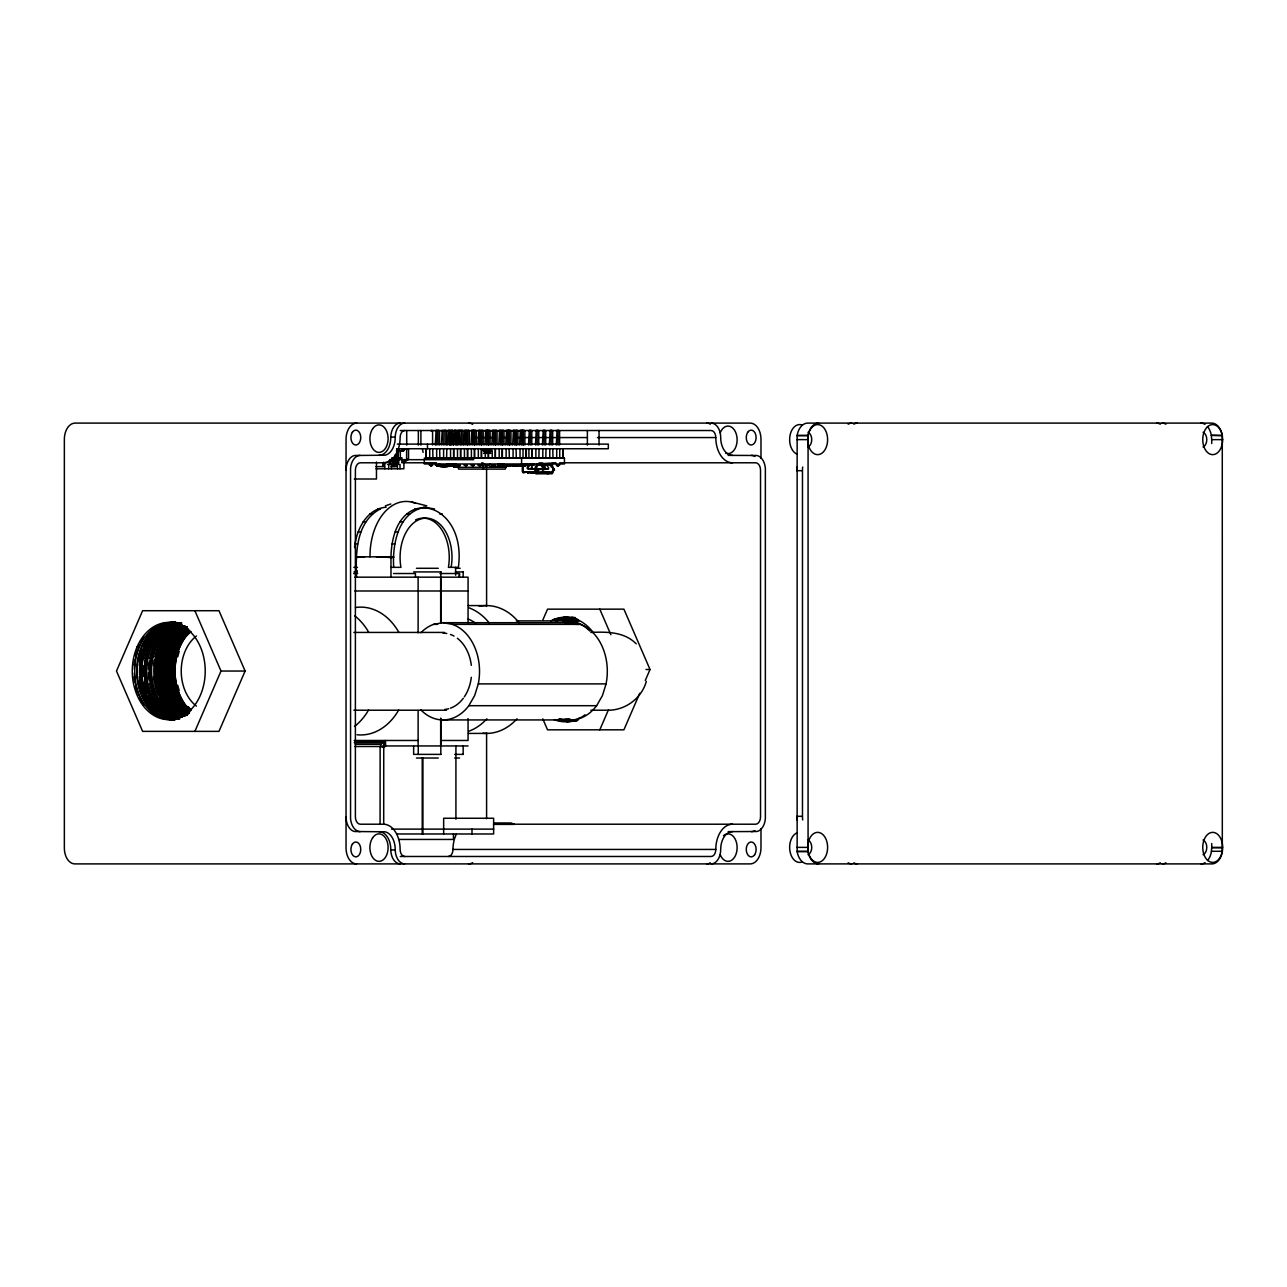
<?xml version="1.0" encoding="UTF-8"?>
<svg xmlns="http://www.w3.org/2000/svg" width="1287" height="1287" viewBox="0 0 1287 1287"><rect width="100%" height="100%" fill="white"/><g stroke="black" fill="none" stroke-linecap="round" stroke-linejoin="round"><path stroke-width="1.5" d="M380.083 824.147L380.132 746.508L382.609 741.473L385.456 740.492L385.65 745.945L383.751 747.602L383.703 823.744M418.114 745.945L418.13 710.569M437.017 465.057L437.001 466.071L436.808 465.057M443.114 466.071L443.146 465.057L446.476 465.09L445.511 466.087L443.178 465.09M449.276 465.057L449.243 466.071L449.066 465.057M459.491 577.171L459.491 573.519L439.913 573.519M444.385 466.151L444.401 465.331M483.413 469.112L483.413 463.996M1207.528 860.553A16.168 10.682 -90 0 0 1211.34 851.914L1211.71 847.731L1222.65 847.731L1222.28 851.914A16.168 10.682 90 0 1 1211.968 863.899L807.689 863.899A16.522 10.923 90 0 1 797.136 851.656L797.136 435.344A16.522 10.923 90 0 1 807.689 423.101L1211.727 423.101A16.522 10.923 90 0 1 1222.28 435.344L1222.312 851.286A15.042 9.958 90 0 1 1206.305 858.912A15.042 9.958 90 0 1 1208.493 833.751A15.042 9.958 90 0 1 1222.65 847.393L1211.71 847.393M346.042 469.948L346.106 468.259A14.833 9.813 90 0 1 354.552 455.485L384.99 455.212A17.793 11.76 90 0 0 395.109 439.897L395.302 435.682A14.479 9.572 90 0 1 403.539 423.214L404.633 423.101M802.734 819.964A15.058 9.958 -90 0 1 802.477 818.033L802.477 468.967A15.058 9.958 -90 0 1 802.734 467.036M818.629 863.899A16.522 10.923 -90 0 1 808.075 851.656L808.075 435.344A16.522 10.923 90 0 1 818.629 423.101M431.032 465.09L430.968 466.087L430.823 465.09M437.918 466.087L437.982 465.09M444.932 465.09L444.868 466.087L444.723 465.09L442.39 466.071L441.393 465.057M451.817 466.087L451.866 465.09M458.815 465.09L458.751 466.087L458.606 465.09M465.701 466.087L465.765 465.09M472.715 465.09L472.651 466.087L472.506 465.09M479.665 465.09L479.601 466.087L479.456 465.09M486.55 466.103L486.615 465.09M493.565 465.09L493.5 466.103L493.355 465.09M500.434 466.103L500.498 465.09M507.448 465.09L507.384 466.103L507.239 465.09M509.346 466.071L509.411 465.057M514.333 466.103L514.398 465.09M516.36 465.057L516.296 466.071L516.151 465.057M521.348 465.09L521.283 466.103L521.138 465.09M544.079 466.087L545.736 463.77L551.158 463.915L550.241 465.057L550.273 463.063L538.4 463.963M557.979 466.087L558.043 465.074M354.585 547.651C356.193 530.083 366.409 508.735 386.164 507.207M356.563 577.171C355.566 553.233 355.952 521.541 380.469 508.896L377.734 508.896M390.975 556.837C393.002 481.065 467.551 499.967 458.365 567.342L448.407 567.342A39.237 25.949 -90 0 0 441.2 528.973A39.237 25.949 -90 0 0 415.524 519.948M393.709 567.342C392.101 544.272 398.471 510.649 426.029 507.207M523.198 467.519L523.021 470.881M542.937 470.511L542.084 471.782M807.705 439.623L808.043 435.714A15.042 9.958 -90 0 1 824.05 428.088A15.042 9.958 -90 0 1 821.862 453.249A15.042 9.958 -90 0 1 807.705 439.623L796.766 439.623M144.224 676.415L144.224 665.636M144.434 676.415L144.434 665.636M144.787 662.033L148.278 648.391M155.791 705.405C155.389 710.488 188.642 727.026 163.352 713.127C150.949 702.863 145.109 686.824 144.9 671.026C145.334 655.373 151.464 638.851 163.143 628.925C154.199 636.357 148.359 647.522 146.364 658.445M185.296 716.039C153.909 698.326 153.909 643.725 185.296 626.013M184.701 715.089C155.743 696.396 155.727 645.64 184.701 626.994M554.263 470.334C555.099 467.583 550.82 468.484 550.466 465.057M554.504 470.157L553.635 468.516M459.041 577.171L459.475 574.259M530.421 469.128L546.106 468.886M532.158 467.696L531.258 468.886M148.069 648.391L145.158 658.445M420.849 632.754A48.616 36.47 90 0 1 433.606 624.356L443.05 622.699L452.493 624.356A48.616 36.47 90 0 1 478.281 683.896L474.63 695.623L468.838 705.694A48.616 36.47 90 0 1 420.849 709.893M443.05 622.699L570.833 622.699L580.276 624.356A48.616 36.47 90 0 1 606.064 683.896L602.429 695.623L596.621 705.694A48.616 36.47 -90 0 1 565.122 719.336M547.892 468.886L548.664 467.792L546.653 465.057M646.331 681.386C641.73 698.037 625.772 710.118 608.526 710.215M548.471 473.68L549.131 471.798M194.884 731.37L221.01 671.042L194.884 610.714M245.109 671.042L218.983 731.37L142.616 731.37L116.49 671.042L142.616 610.714L218.983 610.714L245.109 671.042L221.01 671.042M534.925 473.182C539.526 475.579 532.915 471.026 535.891 472.892M536.615 473.182L537.676 471.798M542.776 620.125L547.538 609.153L623.905 609.153L650.032 669.497L645.286 680.469M599.79 729.826L608.494 709.716M639.736 693.259L623.905 729.826L547.538 729.826L542.776 718.854M448.471 463.963C452.606 468.388 435.296 468.307 439.639 463.963M396.83 451.077L396.718 459.137A1.818 1.367 -90 0 1 395.35 460.955L396.557 460.955A1.818 1.367 -90 0 0 397.924 459.137L396.718 459.137M545.012 464.317C534.33 466.2 538.626 460.473 544.176 463.963M538.786 470.415L535.119 469.98M154.585 636.647C139.768 662.966 154.569 632.657 160.891 630.212M184.733 715.073L181.226 713.127L173.584 705.421A48.616 36.47 90 0 1 167.777 646.734C171.654 638.963 176.689 630.952 184.733 626.978M185.907 626.994L182.432 628.925L174.871 636.647L169.08 646.717A48.616 36.47 90 0 0 174.871 705.405L182.336 713.143L185.907 715.089M170.19 646.734L176.078 636.647L183.542 628.941L187.114 626.994M167.777 646.734L173.665 636.647M506.338 466.361L505.228 469.112L458.719 469.112L457.609 466.361M530.357 463.963L530.373 465.057M523.986 466.328L525.096 465.074M554.44 470.334L552.509 470.704L552.075 473.761L537.499 473.793L536.486 472.892A2.011 1.319 -90 0 1 535.151 470.881L535.151 468.162A2.011 1.319 -90 0 1 535.537 466.747L537.001 464.543A2.011 1.319 -90 0 1 537.934 463.963M173.053 636.647L176.239 632.786M437.644 466.071L438.561 465.057M449.887 466.071L450.804 465.057M529.279 471.492L527.911 472.876M452.461 466.087L453.41 465.09L450.128 465.09L451.077 466.087M459.395 466.087L460.36 465.09L457.062 465.09L458.027 466.087M481.209 465.09L480.244 466.087L477.911 465.09L483.172 465.057M494.144 466.103L495.093 465.09L491.811 465.09L492.76 466.103M501.077 466.103L502.043 465.09L498.761 465.09L499.71 466.103M509.99 466.071L510.955 465.057M516.94 466.071L517.889 465.057M545.688 465.074L543.999 466.087L543.934 465.074M551.673 466.087L552.638 465.074L549.34 465.074M186.036 628.941L177.284 636.663L184.749 628.941L186.036 628.941L178.491 636.663A48.616 36.47 90 0 0 178.491 705.421L185.955 713.143L177.284 705.421L186.937 714.301M189.495 631.515L184.524 636.663A48.616 36.47 90 0 0 184.524 705.421L189.495 710.569M190.766 631.515L185.634 636.663A48.616 36.47 -90 0 0 185.634 705.421L190.669 710.569L185.73 705.421A48.616 36.47 90 0 1 185.73 636.663L190.701 631.515M187.242 713.143A48.616 36.47 90 0 1 179.697 636.663L188.369 628.941L180.904 636.663A48.616 36.47 -90 0 0 180.904 705.421L188.369 713.143L179.601 705.421A48.616 36.47 90 0 1 179.601 636.663L183.317 636.663L189.607 630.228M174.871 636.647L182.432 628.925L185.939 626.978M187.146 626.978L183.639 628.925L176.078 636.647L172.458 636.647M177.284 636.663L184.829 628.941M188.401 630.228L182.111 636.663A48.616 36.47 -90 0 0 188.304 712.049M189.559 631.515L184.524 636.663L185.73 636.663M541.36 469.385L545.591 469.385L545.254 467.792A2.011 1.319 -90 0 0 544.9 466.747L543.436 464.543A2.011 1.319 -90 0 0 542.503 463.963M435.263 444.996L436.1 430.228M437.049 430.244L436.229 445.012M441.393 444.996L442.213 430.228M443.178 445.012L443.146 430.952L443.999 430.244M447.522 444.996L448.343 430.228M450.949 430.244L450.128 445.012M454.472 430.228L453.635 444.996M457.899 430.244L457.062 445.012M459.765 430.952L460.585 430.228M464.012 445.012L464.832 430.244M470.962 445.012L471.782 430.244M472.924 430.952L473.745 430.228M477.911 445.012L478.732 430.244M484.861 445.029L485.682 430.26M487.644 430.228L486.824 430.952L490.106 430.952L490.106 444.996M491.811 445.029L492.631 430.26M498.761 445.029L499.581 430.26M505.694 445.029L506.515 430.26M508.478 430.228L507.657 430.952L510.955 430.952L510.955 444.996M512.644 445.029L513.465 430.26M519.594 445.029L520.415 430.26M522.377 430.244L521.557 430.968L524.855 430.968L524.855 445.012M528.507 445.012L529.327 430.244M535.456 445.012L536.277 430.244M542.39 445.012L543.211 430.244M549.34 445.012L550.16 430.244M556.29 445.012L557.11 430.244M527.799 471.734L528.426 472.892M447.458 465.331L447.683 464.285M579.053 718.098L576.479 720.012L571.669 720.688M391.425 459.314L386.776 462.596L384.845 462.596L384.845 468.79M391.731 457.85L401.962 457.85L401.962 462.596L406.612 459.314L408.542 459.314L408.542 449.292L401.367 448.922M401.962 462.596L403.893 462.596L408.542 459.314M180.598 628.925L184.411 626.496M529.987 465.057L528.008 467.696L528.748 468.886M397.039 450.836L403.394 450.756L404.247 450.386L403.394 448.922L403.394 450.756M170.721 624.066C149.903 636.47 170.334 621.959 176.609 623.069M163.143 628.925L171.927 624.066L175.917 623.407M550.836 621.138L554.826 618.983L563.963 617.663M527.332 465.057L522.699 466.747A2.011 1.319 -90 0 0 522.297 468.162L522.297 470.881A2.011 1.319 -90 0 0 523.632 472.892L526.946 471.734M555.453 619.288L562.355 617.889M397.747 450.756L398.6 450.386M398.616 450.756L399.42 449.292L398.568 448.922L397.892 462.966M402.574 450.756L403.426 450.386M525.305 465.749L526.383 464.543A2.011 1.319 -90 0 1 527.332 463.963M385.392 505.839L390.83 503.957M396.541 450.756L399.42 450.386M397.41 450.756L398.6 449.292M401.367 450.756L404.247 450.386M530.534 468.886L531.386 467.792A2.011 1.319 -90 0 1 531.74 466.747L533.204 464.543A2.011 1.319 -90 0 1 534.137 463.963M548.616 468.886L545.125 468.838L542.503 465.057M537.934 465.057L535.746 469.031M551.914 471.798L552.718 473.085L538.143 473.101L535.875 470.704M524.115 463.963L523.294 467.052M173.858 622.425L173.552 622.474A48.616 36.47 90 0 0 137.098 671.042A48.616 36.47 90 0 0 173.568 719.658M175.981 622.425L166.538 624.082A48.616 36.47 90 0 0 139.511 671.042A48.616 36.47 90 0 0 166.538 718.001L174.099 719.336A48.616 36.47 90 0 1 141.506 669.755A48.616 36.47 90 0 1 176.062 622.474M176.496 622.763L168.951 624.082A48.616 36.47 90 0 0 141.924 671.042A48.616 36.47 90 0 0 168.951 718.001L174.614 718.999M177.558 623.423L173.777 624.082A48.616 36.47 90 0 0 146.75 671.042A48.616 36.47 90 0 0 173.777 718.001L177.558 718.661M179.955 623.423L176.19 624.082A48.616 36.47 90 0 0 149.163 671.042A48.616 36.47 90 0 0 176.19 718.001L179.955 718.661M183.542 628.941L180.019 628.925M565.17 623.696L570.833 622.699M524.758 465.781L524.082 466.216L524.211 464.864M400.177 423.101L399.099 423.214A14.479 9.572 90 0 0 390.846 435.682L390.669 439.897A17.793 11.76 -90 0 1 380.534 455.212L378.845 455.373M360.119 455.373L359.009 455.485A14.833 9.813 90 0 0 350.563 468.259L350.563 818.741A14.833 9.813 -90 0 0 359.009 831.515L360.119 831.627M851.753 423.101L850.643 423.214A14.704 9.717 90 0 0 848.197 424.211M857.399 423.101L856.289 423.214A14.704 9.717 90 0 0 853.844 424.211M732.625 831.627L730.936 831.788A17.793 11.76 -90 0 0 720.8 847.103L720.623 851.318A14.479 9.572 -90 0 1 712.371 863.786L711.293 863.899M751.351 831.627L752.461 831.515A14.833 9.813 -90 0 0 754.938 830.517M706.836 863.899L707.93 863.786A14.479 9.572 -90 0 0 710.344 862.805M1156.723 863.899L1157.833 863.786A14.704 9.717 -90 0 0 1160.279 862.789M1162.37 863.899L1163.464 863.786A14.704 9.717 -90 0 0 1165.925 862.789M364.494 556.837L362.097 557.014A48.713 4.263 4.4 0 0 356.563 557.512M179.665 705.485L183.317 705.421L189.607 711.856M446.782 463.963L446.299 465.138M173.584 636.679L174.775 636.663M400.257 430.518L711.132 430.518A7.046 4.665 -90 0 1 715.797 437.564A25.225 16.683 -90 0 0 732.464 462.789M431.032 430.968L432.577 430.968L432.577 445.012M435.263 430.952L439.527 430.968L439.527 445.012M441.393 430.952L446.476 430.968L446.476 445.012M447.522 430.952L463.063 430.952L463.063 444.996M464.012 430.968L469.272 430.952L469.272 444.996M470.962 430.968L476.222 430.952L476.222 444.996M477.911 430.968L483.172 430.952L483.172 444.996M495.302 430.952L497.055 430.952L497.055 444.996M500.707 430.952L504.005 430.952L504.005 444.996M514.607 430.952L517.889 430.952L517.889 444.996M528.507 430.968L531.788 430.968L531.788 445.012M535.456 430.968L538.738 430.968L538.738 445.012M542.39 430.968L545.688 430.968L545.688 445.012M549.34 430.968L552.638 430.968L552.638 445.012M556.29 430.968L559.588 430.968L559.588 445.012M484.861 430.984L488.159 430.984L488.159 445.029M491.811 430.984L495.093 430.984L495.093 445.029M498.761 430.984L502.043 430.984L502.043 445.029M505.694 430.984L508.992 430.984L508.992 445.029M512.644 430.984L515.942 430.984L515.942 445.029M519.594 430.984L522.892 430.984L522.892 445.029M797.136 435.344L808.075 435.344M1207.431 426.512A16.522 10.923 90 0 1 1211.34 435.344L1222.28 435.344M797.087 435.714L808.043 435.714M1211.34 435.344L1222.312 435.714L1222.65 439.623A15.042 9.958 -90 0 1 1208.493 453.249A15.042 9.958 -90 0 1 1206.305 428.088A15.042 9.958 -90 0 1 1222.312 435.714M390.781 437.081L395.238 437.081M475.048 437.564L485.07 437.564M489.092 437.564L493.098 437.564M503.137 437.564L507.142 437.564M517.181 437.564L521.187 437.564M525.193 437.564L535.231 437.564M539.237 437.564L587.387 437.564M597.425 437.564L715.797 437.564M1211.373 435.714L1211.71 439.623L1222.65 439.623M397.345 444.112L608.317 444.112L608.317 448.745L396.686 448.745M399.42 449.292L397.361 448.922L397.377 450.933M490.508 450.016L482.207 450.016M483.526 450.498L490.814 450.498M483.848 450.756L490.556 450.756M396.525 450.933L401.962 450.933L401.962 449.292M490.524 451.11L483.526 451.367M483.719 451.367L490.814 451.367M396.718 451.657L397.924 451.657M423.133 452.397L422.377 448.745M490.781 453.04L483.783 453.297L490.556 453.297M728.185 455.373L756.917 455.485A14.833 9.813 -90 0 1 765.363 468.259L765.363 818.741A14.833 9.813 90 0 1 756.917 831.515L728.185 831.627M389.639 459.684L473.729 459.684M403.458 462.789L436.47 462.789M551.689 462.789L555.92 462.789M559.684 462.789L755.63 462.789A7.416 4.907 -90 0 1 760.537 470.189L760.537 816.811A7.416 4.907 -90 0 1 755.63 824.211L509.7 824.211M389.205 462.966L398.713 462.966L398.713 457.85M387.516 464.414L391.345 464.414L391.345 468.79M396.203 464.414L400.032 464.414L400.032 468.79M446.798 464.237L448.23 464.237M454.954 464.108L453.137 464.494M533.606 464.317L532.384 463.963M536.84 464.317L538.063 464.317M451.624 464.897L448.182 464.897L448.182 463.963L448.455 464.897M500.386 464.897L499.147 463.963M500.659 464.897L502.59 464.897L502.59 463.963M521.605 464.977L525.788 464.977L525.788 463.963M538.416 465.009L550.691 464.864M524.115 465.057L534.732 465.057M536.647 465.057L547.039 465.057M449.163 465.331L439.382 465.604L439.06 464.06M438.883 465.604L449.163 465.604M512.886 465.604L518.934 465.604M448.294 465.991L459.588 465.991M503.684 466.328L489.784 466.328L489.848 463.963M375.901 466.602L383.655 466.602L383.655 462.226M391.151 466.602L395.929 466.602L395.929 462.966M453.33 466.698L458.912 466.698M453.812 467.068L459.089 467.068M457.609 467.294L506.338 467.294M529.987 463.963A2.011 1.319 -90 0 0 529.037 464.543L527.59 466.747A2.011 1.319 -90 0 0 527.22 467.792L528.088 468.452M527.364 468.452L528.265 468.693M375.949 468.79L403.893 468.79L403.893 462.596M527.541 468.693L544.498 469.385M537.339 469.385L539.317 469.385L538.77 468.597M539.8 469.385L540.894 469.385L540.347 468.597M802.412 470.688L796.766 470.688L796.83 468.967A15.058 9.958 90 0 1 797.087 467.036M523.632 471.798L552.38 471.975M532.368 472.168L535.472 472.892M354.392 479.005L376.464 479.005L376.464 461.985M414.864 508.896L417.599 508.896M434.475 508.896L423.294 507.207M369.884 513.867L372.619 513.867M407.014 513.867L409.749 513.867M439.575 513.867L442.31 513.867M363.159 521.766L365.894 521.766M400.305 521.766L403.04 521.766M358.043 532.03L360.778 532.03M395.189 532.03L397.924 532.03M354.874 543.983L357.609 543.983M392.02 543.983L394.755 543.983M356.563 556.837L393.709 556.837M376.367 556.837L379.826 557.014A48.713 4.263 4.4 0 1 390.975 557.512L393.709 557.512M353.828 567.342L357.448 567.342M390.975 567.342L400.933 567.342A39.237 25.949 90 0 1 426.029 518.146A39.237 25.949 90 0 1 451.142 567.342M416.441 568.291L438.272 568.291M455.325 568.291L460.183 568.291M355.791 570.608L357.126 570.608M354.07 571.927L357.336 571.927M413.642 571.927L441.071 571.927M455.325 571.927L463.417 571.927M353.668 573.519L357.657 573.519M393.532 573.519L415.444 573.519L415.444 577.171M354.858 577.171L468.066 577.171L468.066 622.892M354.858 590.99L468.066 590.99M468.307 605.582L486.389 605.582M566.312 618.307L576.479 618.983L579.053 620.897L571.991 620.897A42.664 31.998 -90 0 0 555.421 620.897M516.28 620.881L565.524 620.897M173.874 719.385A48.616 36.47 -90 0 1 141.216 669.755A48.616 36.47 -90 0 1 175.772 622.474L174.356 622.409A48.616 36.47 90 0 0 164.913 624.066M562.934 620.881L577.284 622.538M433.606 624.356L437.612 624.356M452.493 624.356L580.276 624.356M353.893 632.432L444.53 632.432M590.862 632.432C606.595 631.708 624.356 631.692 636.212 643.822M166.666 646.717L170.286 646.717M163.015 658.445L164.221 658.445M646.01 669.497L650.032 669.497M144.9 671.026L146.364 683.606L149.791 695.334M161.776 671.026L162.982 671.026M148.278 693.661L144.932 683.606L148.069 693.661M163.015 683.606L164.221 683.606M478.281 683.896L606.064 683.896M148.793 695.334L154.585 705.405L160.891 711.84M166.666 695.334L167.873 695.334M172.458 705.405L176.078 705.405L185.73 714.301M468.838 705.694L596.621 705.694M353.893 710.215L446.525 710.215M590.862 710.215L607.496 710.215M174.501 718.645C149.501 707.223 162.789 715.99 175.917 718.645M180.019 713.127L183.639 713.127L187.146 715.073M443.05 719.932L570.833 719.932M572.956 720.688L561.068 721.106M468.516 733.413L486.615 733.413M354.198 740.492L418.114 740.475M440.669 740.475L468.066 740.475L468.066 718.548M355.276 741.473L382.609 741.473L384.427 746.251M354.215 742.696L381.547 742.696M355.341 744.304L380.727 744.304M382.126 745.945L468.066 745.945M354.745 746.508L380.132 746.508L383.751 747.602M441.071 754.375L413.642 754.375L413.642 746.347M454.681 754.375L463.417 754.375M416.441 758.027L438.272 758.027M454.681 758.027L459.556 758.027M802.412 816.312L796.766 816.312L796.83 818.033A15.058 9.958 -90 0 0 797.087 819.964M493.902 822.972L511.116 822.972L514.333 824.388L493.548 824.388M391.554 829.118L493.629 829.118M396.782 833.976L493.629 833.976L493.629 818.259L443.661 818.259L443.661 833.976M398.632 839.446L453.442 839.446L453.442 833.976M796.766 847.377L807.705 847.377A15.042 9.958 -90 0 1 821.862 833.751A15.042 9.958 -90 0 1 824.05 858.912A15.042 9.958 -90 0 1 808.043 851.286L797.087 851.286M448.31 856.482A7.046 4.665 90 0 0 452.976 849.436L715.797 849.436A25.225 16.683 90 0 1 732.464 824.211M390.781 849.919L395.238 849.919M797.136 851.656L808.075 851.656M1211.405 851.286L1222.312 851.286M400.257 856.482L711.132 856.482A7.046 4.665 90 0 0 715.797 849.436M547.57 473.729C545.286 473.986 547.812 470.125 547.345 472.892M1162.37 423.101L1163.464 423.214A14.704 9.717 90 0 1 1165.925 424.211M1156.723 423.101L1157.833 423.214A14.704 9.717 90 0 1 1160.279 424.211M711.293 423.101L712.371 423.214A14.479 9.572 -90 0 1 720.623 435.682L720.8 439.897A17.793 11.76 -90 0 0 730.936 455.212L732.625 455.373M706.836 423.101L707.93 423.214A14.479 9.572 90 0 1 710.344 424.195M751.351 455.373L752.461 455.485A14.833 9.813 90 0 1 754.938 456.483M857.399 863.899L856.289 863.786A14.704 9.717 -90 0 1 853.844 862.789M851.753 863.899L850.643 863.786A14.704 9.717 -90 0 1 848.197 862.789M378.845 831.627L380.534 831.788A17.793 11.76 90 0 1 390.669 847.103L390.846 851.318A14.479 9.572 -90 0 0 399.099 863.786L400.177 863.899M404.633 863.899L403.539 863.786A14.479 9.572 -90 0 1 395.302 851.318L395.109 847.103A17.793 11.76 -90 0 0 384.99 831.788L354.552 831.515A14.833 9.813 -90 0 1 346.106 818.741L346.042 817.052M562.676 617.663L567.599 618.307M570.254 620.881L574.082 621.541M569.047 620.881L572.876 621.541M567.84 620.881L573.535 621.878M565.347 620.881L574.871 622.538L578.394 624.468L574.79 622.538M564.14 620.881L573.664 622.538M175.675 622.474L175.273 622.409A48.616 36.47 90 0 0 143.677 646.717M562.355 721.106L554.166 719.69M452.911 463.963L453.474 464.88M571.669 618.307L577.766 620.897M540.878 465.074L542.937 468.178M412.049 502.091L426.817 505.839M564.848 620.881L566.055 621.122M563.561 620.881L564.768 621.122M396.541 448.922L397.876 450.386M573.584 622.538L577.187 624.468M572.377 622.538L575.9 624.468M185.939 715.073L182.432 713.127L174.871 705.405M449.131 464.157L450.949 464.012M449.276 464.816L449.42 463.963M180.598 713.127L184.411 715.556M558.751 430.244L559.588 430.968M551.817 430.244L552.638 430.968M544.868 430.244L545.688 430.968M537.918 430.244L538.738 430.968M530.968 430.244L531.788 430.968M524.018 430.244L524.855 430.968M522.055 430.26L522.892 430.984M517.068 430.228L517.889 430.952M515.122 430.26L515.942 430.984M510.135 430.228L510.955 430.952M508.172 430.26L508.992 430.984M503.185 430.228L504.005 430.952M501.222 430.26L502.043 430.984M496.235 430.228L497.055 430.952M494.272 430.26L495.093 430.984M489.285 430.228L490.106 430.952M487.323 430.26L488.159 430.984M482.335 430.228L483.172 430.952M480.373 430.244L481.209 445.012M475.402 430.228L476.222 430.952M473.439 430.244L474.26 445.012M468.452 430.228L469.272 430.952M466.489 430.244L467.31 445.012M462.242 430.228L463.063 430.952M459.539 430.244L460.36 445.012M456.113 430.228L456.933 444.996M452.59 430.244L453.41 445.012M449.983 430.228L450.804 444.996M445.64 430.244L446.476 430.968M438.706 430.244L439.527 430.968M431.756 430.244L432.577 430.968M447.522 465.057L448.519 466.071M188.143 706.756L190.637 709.314M190.766 710.569L185.73 705.421L184.427 705.421A48.616 36.47 90 0 1 184.427 636.663M184.524 705.421L189.559 710.569M188.32 711.872L182.014 705.421A48.616 36.47 90 0 1 182.014 636.663M180.904 705.421L188.449 713.143M186.036 713.143L178.491 705.421L177.188 705.421A48.616 36.47 90 0 1 177.188 636.663M183.317 705.421L189.527 711.856M521.557 465.074L522.506 466.087M514.607 465.057L515.556 466.071M507.657 465.057L508.606 466.071M436.229 465.09L437.178 466.087M523.198 471.525L523.037 470.511M599.79 609.153L610.875 634.764M156.917 683.606L160.553 695.334M383.96 740.62L384.781 746.026M533.526 471.589L534.266 472.892L534.202 471.798M144.787 680.019L145.158 683.606M442.937 465.057L443.034 466.071M807.705 847.377L808.043 851.286M557.979 430.244L558.043 445.012M551.045 430.244L551.093 445.012M544.095 430.244L544.144 445.012M537.146 430.244L537.194 445.012M530.196 430.244L530.26 445.012M523.246 430.244L523.31 445.012M521.283 430.26L521.348 445.029M516.296 430.228L516.36 444.996M514.35 430.26L514.398 445.029M509.362 430.228L509.411 444.996M507.4 430.26L507.448 445.029M502.413 430.228L502.461 444.996M500.45 430.26L500.498 445.029M495.463 430.228L495.511 444.996M493.5 430.26L493.565 445.029M488.513 430.228L488.561 444.996M486.566 430.26L486.615 445.029M481.563 430.228L481.628 444.996M479.601 430.244L479.665 445.012M474.63 430.228L474.678 444.996M472.667 430.244L472.715 445.012M467.68 430.228L467.728 444.996M465.717 430.244L465.765 445.012M461.47 430.228L461.518 444.996M458.767 430.244L458.815 445.012M455.341 430.228L455.389 444.996M451.817 430.244L451.866 445.012M449.211 430.228L449.276 444.996M444.868 430.244L444.932 445.012M437.934 430.244L437.982 445.012M557.834 465.074L557.882 466.087M523.101 465.074L523.149 466.087M514.189 465.09L514.253 466.103M509.202 465.057L509.266 466.071M500.289 465.09L500.353 466.103M486.406 465.09L486.454 466.103M465.556 465.09L465.621 466.087M451.673 465.09L451.721 466.087M437.773 465.09L437.837 466.087M443.677 465.604L443.645 466.151M1211.71 439.623L1211.71 443.516M1211.71 843.5L1211.71 847.731M760.987 458.478L760.987 439.366A16.264 10.763 -90 0 0 750.224 423.101L75.113 423.101A16.264 10.763 90 0 0 64.35 439.382L64.35 847.988A15.911 10.521 90 0 0 74.871 863.899L750.224 863.899A16.264 10.763 -90 0 0 760.987 847.618L760.987 828.522M599.034 430.518L599.034 445.093M587.387 430.518L587.387 445.093M563.03 448.761L563.03 458.011L425.772 458.027L425.772 448.761M562.837 448.761L562.837 458.011M559.732 448.761L559.732 458.011M556.708 448.761L556.708 458.011M552.783 448.761L552.976 458.011M552.783 468.516L552.783 470.704M549.774 448.761L549.774 458.011M548.037 471.798L548.037 472.892M546.348 471.798L546.348 472.892M546.026 448.761L545.833 458.011M545.656 471.798L545.656 472.892M544.015 471.798L544.015 472.892M542.824 448.761L542.824 458.011M542.326 471.798L542.326 472.892M539.076 448.761L538.883 458.011M538.883 464.044L538.883 465.057M536.486 471.798L536.582 472.892M535.875 448.761L535.875 458.011M534.893 471.798L534.893 472.892M532.561 471.798L532.561 472.892M532.126 448.761L532.126 458.011M531.949 448.761L531.949 458.011M531.933 469.031L531.048 469.031M531.161 471.798L531.161 472.892M530.871 471.798L530.871 472.892M528.925 448.761L528.925 458.011M528.362 471.798L528.362 472.892M527.541 471.798L527.541 472.892L551.914 472.892A2.011 1.319 -90 0 0 553.233 470.881L553.233 468.162A2.011 1.319 -90 0 0 552.847 466.747L551.399 464.543A2.011 1.319 -90 0 0 550.466 463.963M526.335 448.777L526.335 458.043M526.142 448.777L526.142 458.043M524.597 463.963L524.597 464.977M523.712 463.963L523.712 466.039L503.426 466.039L503.426 463.963M523.037 448.777L523.037 458.043M522.795 463.963L522.795 464.977M521.589 458.124L521.589 463.963M520.028 448.777L520.028 458.043M518.452 465.604L516.264 465.604M516.087 448.777L516.28 458.043M515.556 465.604L513.368 465.604M513.079 448.777L513.079 458.043M509.137 448.777L509.33 458.043M506.129 448.777L506.129 458.043M503.684 463.963L503.635 466.328M502.38 448.777L502.38 458.043M502.187 448.777L502.187 458.043M502.316 463.963L502.316 464.897M501.335 463.963L501.335 464.897M499.179 448.777L499.179 458.043M499.42 463.963L499.42 464.897M498.519 463.963L498.519 466.328M497.651 463.963L497.651 466.328M495.431 448.777L495.431 458.043M495.254 448.777L495.254 458.043M492.229 450.627L492.229 458.043M492.133 448.745L490.009 448.745M488.497 452.477L488.497 458.043M488.304 452.477L488.304 458.043M486.599 606.434L486.599 470.189A7.416 4.907 90 0 0 486.566 469.224M486.599 732.657L486.599 816.811A7.416 4.907 -90 0 1 486.438 818.725M486.502 448.745L481.097 448.745M485.296 452.477L485.296 458.043M482.432 463.996L482.432 465.637M481.885 463.996L481.885 465.46M481.579 448.745L481.547 458.043M481.354 448.761L481.354 458.043M478.33 448.761L478.33 458.027M474.597 448.761L474.597 458.027M474.404 448.761L474.404 458.027M471.991 829.118L471.991 833.976M471.396 448.761L471.396 458.027M467.648 448.761L467.648 458.027M467.454 448.761L467.454 458.027M464.446 448.761L464.446 458.027M463.159 571.927L463.159 577.171M463.159 745.945L463.159 754.375M460.698 448.761L460.698 458.027M460.505 448.761L460.505 458.027M457.496 448.761L457.496 458.027M455.871 463.963L455.871 465.991M455.92 745.945L455.92 819.208M455.63 567.342L455.63 575.209M454.697 463.963L454.697 464.897L452.525 464.897L452.525 463.963M454.391 463.963L454.391 464.897M453.748 448.761L453.748 458.027M453.603 463.963L453.603 464.897M453.571 448.761L453.571 458.027M453.297 463.963L453.297 464.897M450.547 448.761L450.547 458.027M450.37 463.963L450.37 464.897M450.096 464.897L450.016 464.06M449.694 463.963L449.694 464.897M447.265 463.963L447.265 465.138M446.814 448.761L446.621 458.027M446.718 464.285L446.718 465.604M443.597 448.761L443.597 458.027M440.814 571.927L440.814 622.779M440.814 718.13L440.814 754.375M440.669 577.171L440.669 622.892M440.669 718.548L440.669 745.945M439.671 448.761L439.864 458.027M436.663 448.761L436.663 458.027M432.722 448.761L432.915 458.027M429.713 448.761L429.713 458.027M427.477 444.112L427.477 448.745M425.965 448.761L425.965 458.027M422.924 757.834L422.924 833.976M422.233 757.834L422.233 833.976M420.897 430.518L420.897 445.093M418.355 430.518L418.355 445.093M418.259 745.945L418.259 754.375M418.114 577.171L418.114 632.85M406.708 430.518L406.708 445.093M406.612 449.292L406.612 459.314M402.702 449.292L402.702 450.386M400.321 450.933L400.321 457.85M397.377 464.414L397.377 468.79M395.35 454.391L395.35 460.955M394.852 457.85L394.852 462.966M394.289 462.966L394.289 466.602M393.886 457.85L393.886 462.966M393.066 457.85L393.066 462.966M392.792 462.966L392.792 466.602M390.975 557.512L390.975 577.171M390.025 459.556L390.025 462.966M388.706 464.414L388.706 468.79M382.931 462.773L382.931 466.602M370.012 556.837A54.585 36.1 -90 0 1 415.524 503.33M452.976 849.436A25.225 16.683 -90 0 1 456.418 834.089M356.563 863.899A15.911 10.521 90 0 1 346.042 847.988L346.042 439.382A16.264 10.763 90 0 1 356.805 423.101M468.532 423.101A16.264 10.763 -90 0 1 472.651 424.34M472.651 862.66A16.264 10.763 -90 0 1 468.532 863.899M481.708 462.789A7.416 4.907 90 0 1 484.684 464.317M182.77 716.425A48.616 36.47 -90 0 1 159.363 671.026A48.616 36.47 -90 0 1 182.77 625.643M404.794 856.482A7.046 4.665 90 0 1 400.128 849.436A25.225 16.683 -90 0 0 383.446 824.211L360.28 824.211A7.416 4.907 90 0 1 355.389 816.811L355.389 470.189A7.416 4.907 -90 0 1 360.28 462.789L383.446 462.789A25.225 16.683 90 0 0 400.128 437.564A7.046 4.665 -90 0 1 404.794 430.518M178.603 718.001A48.616 36.47 90 0 1 151.56 671.042A48.616 36.47 90 0 1 178.603 624.082M179.183 717.293A48.616 36.47 90 0 1 153.99 669.771A48.616 36.47 90 0 1 181 624.082M723.471 835.681A13.771 9.106 90 0 1 735.907 840.733A13.771 9.106 90 0 1 732.576 859.539A13.771 9.106 90 0 1 720.141 854.488M720.141 432.947A13.771 9.106 90 0 1 731.869 427.364A13.771 9.106 90 0 1 736.582 444.546A13.771 9.106 90 0 1 725.659 453.137M179.697 636.663A48.616 36.47 -90 0 1 187.242 628.941M183.221 705.421A48.616 36.47 90 0 1 183.221 636.663M190.508 709.62A48.616 36.47 90 0 1 188.063 706.885M187.033 715.459A48.616 36.47 90 0 1 165.396 671.042A48.616 36.47 90 0 1 187.033 626.624M180.807 705.421A48.616 36.47 90 0 1 180.807 636.663M174.775 705.421A48.616 36.47 -90 0 1 168.983 646.734M183.977 716.425A48.616 36.47 90 0 1 165.46 695.334L161.824 683.606A48.616 36.47 90 0 1 183.977 625.643M180.968 717.277A48.616 36.47 90 0 1 155.759 671.026A48.616 36.47 90 0 1 180.968 624.79M181.596 717.293A48.616 36.47 90 0 1 161.277 695.35L157.625 683.622A48.616 36.47 90 0 1 181.596 624.806M176.866 719.047A48.616 36.47 90 0 1 146.107 671.026A48.616 36.47 90 0 1 176.866 623.005M182.175 717.277A48.616 36.47 90 0 1 156.95 671.026A48.616 36.47 90 0 1 182.175 624.79M181.564 716.425A48.616 36.47 90 0 1 158.156 671.026A48.616 36.47 90 0 1 181.564 625.643M181.692 623.005A48.616 36.47 -90 0 0 150.981 668.484A48.616 36.47 -90 0 0 177.96 717.985A48.616 36.47 90 0 1 150.901 668.484A48.616 36.47 90 0 1 181.612 623.005M179.762 717.277A48.616 36.47 90 0 1 154.553 671.026A48.616 36.47 90 0 1 179.762 624.79M176.786 719.047A48.616 36.47 -90 0 1 146.026 671.026A48.616 36.47 -90 0 1 176.786 623.005M171.364 718.001A48.616 36.47 -90 0 1 144.337 671.042A48.616 36.47 -90 0 1 171.364 624.082M178.748 718.596A48.616 36.47 90 0 1 134.701 669.771A48.616 36.47 90 0 1 180.598 624.082M189.398 713.143A48.616 36.47 90 0 1 186.004 715.459M175.273 719.642A48.616 36.47 90 0 1 165.83 717.985M164.012 717.277A48.616 36.47 90 0 1 143.677 695.334M143.034 693.757A48.616 36.47 90 0 1 139.43 680.083M139.43 661.968A48.616 36.47 90 0 1 142.407 649.919M173.665 719.578A48.616 36.47 90 0 1 166.12 717.985M164.302 717.277A48.616 36.47 90 0 1 139.318 676.463M139.318 665.588A48.616 36.47 90 0 1 175.547 622.409M161.277 716.425A48.616 36.47 90 0 1 156.113 713.127M157.786 627.718A48.616 36.47 90 0 1 161.277 625.643M174.356 719.642A48.616 36.47 90 0 1 164.913 717.985M179.199 690.492A48.616 36.47 -90 0 1 177.767 685.36M177.767 656.724A48.616 36.47 -90 0 1 179.199 651.592M568.709 719.015A42.664 31.998 90 0 1 558.687 719.015M179.199 719.047A48.616 36.47 90 0 1 163.996 710.858M159.121 705.405A48.616 36.47 90 0 1 149.678 683.606M149.083 680.083A48.616 36.47 90 0 1 148.472 672.828M148.472 669.224A48.616 36.47 90 0 1 149.083 661.968M149.678 658.445A48.616 36.47 90 0 1 158.028 638.175M159.121 636.647A48.616 36.47 90 0 1 179.199 623.005M178.475 717.277A48.616 36.47 90 0 1 158.977 697.136M158.156 695.334A48.616 36.47 90 0 1 154.874 685.344M154.504 683.606A48.616 36.47 90 0 1 153.491 676.463M153.491 665.588A48.616 36.47 90 0 1 154.183 660.199M154.874 656.708A48.616 36.47 90 0 1 178.475 624.79M177.349 717.277A48.616 36.47 90 0 1 170.367 713.127M169.015 712.033A48.616 36.47 90 0 1 163.964 706.869M163.964 635.199A48.616 36.47 90 0 1 177.349 624.79M354.649 615.765A63.916 47.941 90 0 1 368.693 632.255M368.549 710.07A63.916 47.941 90 0 1 354.456 726.463M174.372 719.047A48.616 36.47 90 0 1 161.856 713.127M154.295 705.405A48.616 36.47 90 0 1 148.504 695.334M147.844 693.757A48.616 36.47 90 0 1 144.868 683.606M143.854 676.463A48.616 36.47 90 0 1 143.854 665.588M144.868 658.445A48.616 36.47 90 0 1 147.844 648.294M148.504 646.717A48.616 36.47 90 0 1 154.295 636.647M163.529 627.718A48.616 36.47 90 0 1 176.287 622.683M517.004 718.806A63.916 47.941 90 0 1 482.882 733.236M479.247 606.322A63.916 47.941 90 0 1 519.208 622.763M556.708 620.897A42.664 31.998 90 0 1 573.278 620.897M569.996 719.015A42.664 31.998 -90 0 1 559.974 719.015M546.653 463.963A2.011 1.319 -90 0 1 547.602 464.543M1200.787 423.101A16.522 10.923 90 0 1 1204.97 424.356M1205.115 862.66A16.168 10.682 -90 0 1 1201.028 863.899M808.011 432.287A7.577 5.019 -90 0 1 811.727 439.607A7.577 5.019 -90 0 1 808.011 446.943M802.171 861.92A15.042 9.958 -90 0 1 789.977 851.286A15.042 9.958 -90 0 1 797.023 832.85M797.023 454.15A15.042 9.958 90 0 1 789.977 435.714A15.042 9.958 90 0 1 802.171 425.08M1203.055 840.057A7.577 5.019 -90 0 1 1206.772 847.393A7.577 5.019 -90 0 1 1203.055 854.713M1203.055 432.287A7.577 5.019 -90 0 1 1206.772 439.607A7.577 5.019 -90 0 1 1203.055 446.943M808.011 840.057A7.577 5.019 -90 0 1 811.727 847.393A7.577 5.019 -90 0 1 808.011 854.713M450.466 634.459A38.16 28.62 -90 0 1 454.005 636.068M457.368 638.272A38.16 28.62 -90 0 1 471.315 665.347M471.315 677.3A38.16 28.62 -90 0 1 464.317 696.862M463.288 698.294A38.16 28.62 -90 0 1 450.466 708.172M448.648 708.735A38.16 28.62 -90 0 1 444.916 709.394M443.05 633.172A38.16 28.62 -90 0 1 446.782 633.494M468.661 607.721A63.916 47.941 90 0 1 489.06 622.763M486.872 718.806A63.916 47.941 90 0 1 468.87 731.193M468.195 619.015A52.88 39.672 -90 0 1 476.11 623.632M571.251 617.39A52.3 39.221 90 0 1 574.662 618.001M577.992 720.012A52.3 39.221 90 0 1 574.662 720.993M577.557 720.543A52.3 39.221 90 0 1 574.163 721.347M576.785 720.012A52.3 39.221 -90 0 1 566.634 721.798M563.223 617.39A52.3 39.221 -90 0 1 576.785 618.983M585.054 714.784A52.3 39.221 90 0 1 555.276 720.012M552.026 620.35A52.3 39.221 90 0 1 593.178 632.512M571.959 617.245A52.3 39.221 -90 0 1 575.369 617.647M563.626 621.138A48.616 36.47 -90 0 1 589.623 630.92M398.697 710.07A63.916 47.941 90 0 1 357.046 734.764M355.469 607.512A63.916 47.941 90 0 1 398.825 632.255M196.412 706.113A40.492 30.373 90 0 1 196.412 635.987M178.073 719.047A48.616 36.47 90 0 1 174.34 717.985M172.522 717.277A48.616 36.47 90 0 1 165.54 713.127M164.189 712.033A48.616 36.47 90 0 1 159.138 706.869M154.842 700.627A48.616 36.47 90 0 1 153.024 697.136M159.138 635.199A48.616 36.47 90 0 1 164.189 630.019M165.54 628.925A48.616 36.47 90 0 1 172.522 624.79M174.34 624.066A48.616 36.47 90 0 1 178.073 623.005M176.753 717.985A48.616 36.47 90 0 1 149.775 668.484A48.616 36.47 90 0 1 180.486 623.005M173.455 719.047A48.616 36.47 90 0 1 169.739 717.985M167.905 717.277A48.616 36.47 90 0 1 160.939 713.127M160.939 628.925A48.616 36.47 90 0 1 167.905 624.79M169.739 624.066A48.616 36.47 90 0 1 175.37 622.683M173.15 719.642A48.616 36.47 -90 0 1 137.13 678.619A48.616 36.47 -90 0 1 161.889 624.79M163.706 624.066A48.616 36.47 -90 0 1 173.15 622.409M137.194 691.939A52.3 39.221 90 0 1 135.65 686.421M134.91 682.673A52.3 39.221 90 0 1 134.17 676.882M134.17 665.17A52.3 39.221 90 0 1 134.91 659.378M135.65 655.63A52.3 39.221 90 0 1 137.194 650.112M174.855 719.578A48.616 36.47 90 0 1 140.299 671.026A48.616 36.47 90 0 1 174.855 622.474M143.838 705.163A52.3 39.221 -90 0 1 139.591 697.184M138.899 695.495A52.3 39.221 -90 0 1 135.682 684.571M135.328 682.689A52.3 39.221 -90 0 1 134.363 672.988M134.363 669.095A52.3 39.221 -90 0 1 135.328 659.394M135.682 657.512A52.3 39.221 -90 0 1 139.591 644.9M140.347 643.227A52.3 39.221 -90 0 1 143.838 636.92M432.577 465.09L431.612 466.087L429.279 465.09L432.577 465.09M439.527 465.09L438.561 466.087L435.263 465.057L439.527 465.09M467.31 465.09L466.344 466.087L464.012 465.09L467.31 465.09M474.26 465.09L473.294 466.087L470.962 465.09L474.26 465.09M488.159 465.09L485.81 466.103L484.861 465.09L488.159 465.09M508.992 465.09L508.027 466.103L505.694 465.09L508.992 465.09M515.942 465.09L513.61 466.103L512.644 465.09L515.942 465.09M522.892 465.09L521.927 466.103L519.594 465.09L522.892 465.09M559.588 465.074L557.239 466.087L556.29 465.074L559.588 465.074M403.523 450.386L402.188 450.756L402.188 448.922L403.523 450.386M564.446 458.124L424.34 458.124L424.34 463.963L564.446 463.963L564.446 458.124M393.098 459.137L391.891 459.137A1.818 1.367 -90 0 1 390.524 460.955L391.731 460.955A1.818 1.367 -90 0 0 393.098 459.137M536.212 470.704L536.212 468.516L536.084 470.704M352.348 844.159A7.465 4.939 90 0 0 354.552 856.643A7.465 4.939 90 0 0 360.601 847.506A7.465 4.939 90 0 0 352.348 844.159M372.57 837.869A13.771 9.106 90 0 0 376.641 860.906A13.771 9.106 90 0 0 387.789 844.047A13.771 9.106 90 0 0 372.57 837.869M352.348 432.287A7.465 4.939 90 0 0 354.552 444.771A7.465 4.939 90 0 0 360.601 435.633A7.465 4.939 90 0 0 352.348 432.287M372.57 428.893A13.771 9.106 90 0 0 376.641 451.93A13.771 9.106 90 0 0 387.789 435.07A13.771 9.106 90 0 0 372.57 428.893M754.681 854.713A7.465 4.939 -90 0 0 752.461 842.229A7.465 4.939 -90 0 0 746.412 851.367A7.465 4.939 -90 0 0 754.681 854.713M747.699 432.287A7.465 4.939 90 0 0 749.903 444.771A7.465 4.939 90 0 0 755.952 435.633A7.465 4.939 90 0 0 747.699 432.287M137.162 646.734A48.616 36.47 90 0 0 168.742 719.658A48.616 36.47 90 0 0 200.338 646.734A48.616 36.47 90 0 0 137.162 646.734"/></g></svg>
